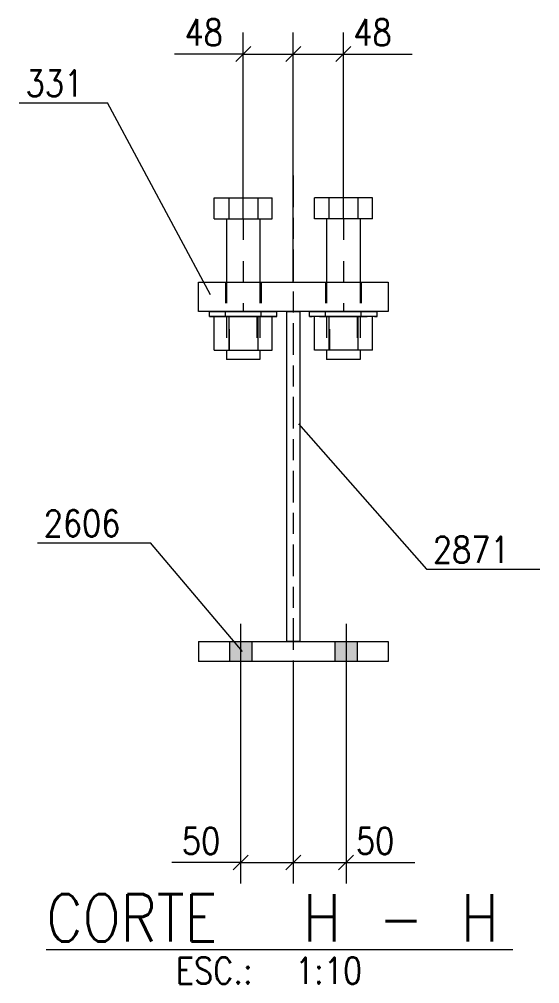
# Model space of a CAD drawing. Header units: millimetres. Extents: x 2 to 845, y 5 to 599.
# Drawn here: x 438.6 to 488, y 162.7 to 254.2 of the extents above; entities that cross this region are included whole.
import ezdxf

# ---------------------------------------------------------------- set-up
doc = ezdxf.new("R2010")
doc.units = ezdxf.units.MM
for name, pattern in [('XKITLINE00', [0]), ('XKITLINE02', [4, 2, -2]), ('XKITLINE06', [7, 3, -1, 2, -1])]:
    doc.linetypes.add(name, pattern=pattern)
for name, color, linetype, lineweight in [('Cota', 4, 'Continuous', 0), ('Marca da peça', 2, 'Continuous', 0), ('Objeto gráfico', 3, 'Continuous', 0), ('Outro tipo de objeto', 7, 'Continuous', 0), ('Parafuso', 3, 'Continuous', 0), ('Peça', 2, 'Continuous', 0)]:
    doc.layers.add(name, color=color, linetype=linetype, lineweight=lineweight)
doc.styles.add('ROMANS', font='ROMANS__.TTF')
doc.styles.add('SIMPLEX', font='SIMPLEX_.TTF')

# ---------------------------------------------------------------- blocks, each defined once
blk = doc.blocks.new('*A517')
at = {"layer": 'Parafuso', "color": 7, "linetype": 'XKITLINE02', "lineweight": 0}
for p, q in [((459.883, 235.267), (459.883, 226.467)), ((469.383, 235.267), (469.383, 226.467)), ((458.183, 229.266), (458.183, 226.467)), ((461.583, 229.266), (461.583, 226.466)), ((467.683, 229.266), (467.683, 226.467)), ((471.083, 229.266), (471.083, 226.466))]:
    blk.add_line(p, q, dxfattribs=at)
blk = doc.blocks.new('*A518')
at = {"layer": 'Parafuso'}
for points in [[(460.683, 195.167), (460.683, 193.267), (458.583, 193.267), (458.583, 195.167)], [(470.683, 195.167), (470.683, 193.267), (468.583, 193.267), (468.583, 195.167)]]:
    blk.add_hatch(color=7, dxfattribs=at).paths.add_polyline_path(points, flags=17)
at = {"layer": 'Parafuso', "color": 7, "linetype": 'XKITLINE00', "lineweight": 0}
for p, q in [((459.633, 196.847), (459.633, 190.497)), ((469.633, 196.847), (469.633, 190.497)), ((458.583, 195.167), (458.583, 193.267)), ((460.683, 195.167), (460.683, 193.267)), ((468.583, 195.167), (468.583, 193.267)), ((470.683, 195.167), (470.683, 193.267))]:
    blk.add_line(p, q, dxfattribs=at)
blk = doc.blocks.new('*A519')
at = {"layer": 'Peça', "color": 4, "linetype": 'XKITLINE00', "lineweight": 0}
for p, q in [((455.633, 226.467), (455.633, 229.267)), ((455.633, 229.267), (473.633, 229.267)), ((473.633, 229.267), (473.633, 226.467)), ((473.633, 226.467), (455.633, 226.467))]:
    blk.add_line(p, q, dxfattribs=at)
blk = doc.blocks.new('*A520')
at = {"layer": 'Peça', "color": 4, "linetype": 'XKITLINE00', "lineweight": 0}
for p, q in [((464.008, 195.167), (464.008, 226.467)), ((464.008, 226.467), (465.258, 226.467)), ((465.258, 226.467), (465.258, 226.467)), ((465.258, 226.467), (465.258, 195.167)), ((465.258, 195.167), (464.008, 195.167))]:
    blk.add_line(p, q, dxfattribs=at)
blk = doc.blocks.new('*A521')
at = {"layer": 'Peça', "color": 4, "linetype": 'XKITLINE00', "lineweight": 0}
for p, q in [((455.633, 195.167), (455.633, 193.267)), ((455.633, 195.167), (473.633, 195.167)), ((473.633, 195.167), (473.633, 195.167)), ((473.633, 195.167), (473.633, 193.267)), ((473.633, 193.267), (455.633, 193.267))]:
    blk.add_line(p, q, dxfattribs=at)
blk = doc.blocks.new('*A522')
at = {"layer": 'Peça', "color": 4, "linetype": 'XKITLINE00', "lineweight": 0}
for p, q in [((466.183, 225.99), (466.183, 226.465)), ((466.183, 226.465), (466.426, 226.465)), ((472.339, 226.465), (472.583, 226.465)), ((472.583, 225.99), (472.583, 226.465)), ((466.426, 225.99), (466.183, 225.99)), ((467.12, 225.991), (466.426, 225.99)), ((466.633, 225.989), (466.426, 225.989)), ((468.158, 225.992), (467.12, 225.991)), ((469.383, 225.992), (468.158, 225.992)), ((470.607, 225.992), (469.383, 225.992)), ((471.645, 225.991), (470.607, 225.992)), ((472.339, 225.99), (471.645, 225.991)), ((472.339, 225.989), (472.132, 225.989)), ((472.583, 225.99), (472.339, 225.99))]:
    blk.add_line(p, q, dxfattribs=at)
at = {"layer": 'Peça', "color": 7, "linetype": 'XKITLINE02', "lineweight": 0}
for p, q in [((466.426, 226.464), (466.183, 226.465)), ((466.426, 226.465), (467.12, 226.466)), ((467.12, 226.463), (466.426, 226.464)), ((467.12, 226.466), (468.158, 226.467)), ((468.158, 226.463), (467.12, 226.463)), ((467.683, 225.99), (467.683, 226.465)), ((467.812, 226.465), (467.683, 226.465)), ((467.683, 226.465), (467.812, 226.464)), ((468.181, 226.465), (467.812, 226.465)), ((467.812, 226.464), (468.181, 226.464)), ((468.158, 226.467), (469.383, 226.467)), ((469.383, 226.463), (468.158, 226.463)), ((468.732, 226.466), (468.181, 226.465)), ((468.181, 226.464), (468.732, 226.464)), ((469.383, 226.466), (468.732, 226.466)), ((468.732, 226.464), (469.383, 226.464)), ((469.383, 226.467), (470.607, 226.467)), ((470.033, 226.466), (469.383, 226.466)), ((469.383, 226.464), (470.033, 226.464)), ((470.585, 226.463), (469.383, 226.463)), ((470.585, 226.465), (470.033, 226.466)), ((470.033, 226.464), (470.585, 226.464)), ((470.585, 226.465), (470.607, 226.465)), ((470.585, 226.464), (470.953, 226.464)), ((471.645, 226.463), (470.585, 226.463)), ((470.607, 226.467), (471.645, 226.466)), ((470.607, 226.465), (470.953, 226.465)), ((470.953, 226.465), (471.083, 226.465)), ((470.953, 226.464), (471.035, 226.465)), ((471.035, 226.465), (471.083, 226.465)), ((471.083, 225.99), (471.083, 226.465)), ((471.645, 226.466), (472.339, 226.465)), ((472.339, 226.464), (471.645, 226.463)), ((472.583, 226.465), (472.339, 226.464)), ((466.183, 225.99), (466.426, 225.989)), ((467.12, 225.988), (466.633, 225.989)), ((467.12, 225.988), (468.158, 225.988)), ((467.812, 225.989), (467.683, 225.99)), ((467.683, 225.99), (467.812, 225.99)), ((467.812, 225.99), (468.181, 225.99)), ((468.181, 225.989), (467.812, 225.989)), ((468.158, 225.988), (469.383, 225.988)), ((468.181, 225.99), (468.732, 225.991)), ((468.732, 225.989), (468.181, 225.989)), ((468.732, 225.991), (469.383, 225.991)), ((469.383, 225.989), (468.732, 225.989)), ((469.383, 225.991), (470.033, 225.991)), ((470.033, 225.989), (469.383, 225.989)), ((469.383, 225.988), (470.607, 225.988)), ((470.033, 225.991), (470.585, 225.99)), ((470.585, 225.989), (470.033, 225.989)), ((470.585, 225.99), (470.953, 225.99)), ((470.953, 225.989), (470.585, 225.989)), ((470.607, 225.988), (471.645, 225.988)), ((470.953, 225.99), (471.083, 225.99)), ((470.953, 225.989), (471.035, 225.99)), ((471.035, 225.99), (471.083, 225.99)), ((472.132, 225.989), (471.645, 225.988)), ((472.339, 225.989), (472.583, 225.99))]:
    blk.add_line(p, q, dxfattribs=at)
blk = doc.blocks.new('*A523')
at = {"layer": 'Peça', "color": 4, "linetype": 'XKITLINE00', "lineweight": 0}
for p, q in [((466.633, 222.815), (466.633, 225.99)), ((472.132, 225.99), (466.633, 225.99)), ((468.008, 225.99), (468.008, 222.815)), ((470.758, 225.99), (470.758, 222.815)), ((472.132, 222.815), (472.132, 225.99)), ((472.132, 222.815), (466.633, 222.815))]:
    blk.add_line(p, q, dxfattribs=at)
at = {"layer": 'Peça', "color": 7, "linetype": 'XKITLINE02', "lineweight": 0}
for p, q in [((468.008, 225.99), (470.176, 225.99)), ((468.083, 222.815), (468.083, 225.99)), ((470.683, 225.99), (470.683, 222.815))]:
    blk.add_line(p, q, dxfattribs=at)
blk = doc.blocks.new('*A524')
at = {"layer": 'Peça', "color": 4, "linetype": 'XKITLINE00', "lineweight": 0}
for p, q in [((472.132, 237.267), (466.633, 237.267)), ((466.633, 235.267), (466.633, 237.267)), ((468.008, 237.267), (468.008, 235.267)), ((470.758, 237.267), (470.758, 235.267)), ((472.132, 235.267), (472.132, 237.267)), ((472.132, 235.267), (466.633, 235.267)), ((467.795, 235.267), (467.795, 229.267)), ((470.97, 235.267), (470.97, 229.267)), ((467.795, 225.991), (467.795, 225.99)), ((470.97, 225.991), (470.97, 225.99)), ((467.795, 222.815), (467.795, 221.937)), ((470.97, 222.815), (470.97, 221.937)), ((470.758, 221.937), (467.795, 221.937)), ((470.97, 221.937), (470.758, 221.937))]:
    blk.add_line(p, q, dxfattribs=at)
at = {"layer": 'Peça', "color": 7, "linetype": 'XKITLINE02', "lineweight": 0}
for p, q in [((467.795, 229.267), (467.795, 225.991)), ((470.97, 229.267), (470.97, 225.991)), ((467.795, 225.99), (467.795, 222.815)), ((470.97, 225.99), (470.97, 222.815))]:
    blk.add_line(p, q, dxfattribs=at)
blk = doc.blocks.new('*A525')
at = {"layer": 'Peça', "color": 4, "linetype": 'XKITLINE00', "lineweight": 0}
for p, q in [((456.683, 225.99), (456.683, 226.465)), ((456.683, 226.465), (456.926, 226.465)), ((462.839, 226.465), (463.083, 226.465)), ((463.083, 225.99), (463.083, 226.465)), ((456.926, 225.99), (456.683, 225.99)), ((457.62, 225.991), (456.926, 225.99)), ((456.926, 225.989), (457.133, 225.989)), ((458.658, 225.992), (457.62, 225.991)), ((459.883, 225.992), (458.658, 225.992)), ((461.107, 225.992), (459.883, 225.992)), ((462.145, 225.991), (461.107, 225.992)), ((462.839, 225.99), (462.145, 225.991)), ((462.632, 225.989), (462.839, 225.989)), ((463.083, 225.99), (462.839, 225.99))]:
    blk.add_line(p, q, dxfattribs=at)
at = {"layer": 'Peça', "color": 7, "linetype": 'XKITLINE02', "lineweight": 0}
for p, q in [((456.926, 226.464), (456.683, 226.465)), ((456.926, 226.465), (457.62, 226.466)), ((457.62, 226.463), (456.926, 226.464)), ((457.62, 226.466), (458.658, 226.467)), ((458.658, 226.463), (457.62, 226.463)), ((458.183, 225.99), (458.183, 226.465)), ((458.312, 226.465), (458.183, 226.465)), ((458.183, 226.465), (458.312, 226.464)), ((458.681, 226.465), (458.312, 226.465)), ((458.312, 226.464), (458.681, 226.464)), ((458.658, 226.467), (459.883, 226.467)), ((459.883, 226.463), (458.658, 226.463)), ((459.232, 226.466), (458.681, 226.465)), ((458.681, 226.464), (459.232, 226.464)), ((459.883, 226.466), (459.232, 226.466)), ((459.232, 226.464), (459.883, 226.464)), ((459.883, 226.467), (461.107, 226.467)), ((460.533, 226.466), (459.883, 226.466)), ((459.883, 226.464), (460.533, 226.464)), ((461.085, 226.463), (459.883, 226.463)), ((461.085, 226.465), (460.533, 226.466)), ((460.533, 226.464), (461.085, 226.464)), ((461.085, 226.465), (461.107, 226.465)), ((461.085, 226.464), (461.453, 226.464)), ((462.145, 226.463), (461.085, 226.463)), ((461.107, 226.467), (462.145, 226.466)), ((461.107, 226.465), (461.453, 226.465)), ((461.453, 226.465), (461.583, 226.465)), ((461.453, 226.464), (461.535, 226.465)), ((461.535, 226.465), (461.583, 226.465)), ((461.583, 225.99), (461.583, 226.465)), ((462.145, 226.466), (462.839, 226.465)), ((462.839, 226.464), (462.145, 226.463)), ((463.083, 226.465), (462.839, 226.464)), ((456.683, 225.99), (456.926, 225.989)), ((457.133, 225.989), (457.62, 225.988)), ((457.62, 225.988), (458.658, 225.988)), ((458.312, 225.989), (458.183, 225.99)), ((458.183, 225.99), (458.312, 225.99)), ((458.312, 225.99), (458.681, 225.99)), ((458.681, 225.989), (458.312, 225.989)), ((458.658, 225.988), (459.883, 225.988)), ((458.681, 225.99), (459.232, 225.991)), ((459.232, 225.989), (458.681, 225.989)), ((459.232, 225.991), (459.883, 225.991)), ((459.883, 225.989), (459.232, 225.989)), ((459.883, 225.991), (460.533, 225.991)), ((460.533, 225.989), (459.883, 225.989)), ((459.883, 225.988), (461.107, 225.988)), ((460.533, 225.991), (461.085, 225.99)), ((461.085, 225.989), (460.533, 225.989)), ((461.085, 225.99), (461.453, 225.99)), ((461.453, 225.989), (461.085, 225.989)), ((461.107, 225.988), (462.145, 225.988)), ((461.453, 225.99), (461.583, 225.99)), ((461.453, 225.989), (461.535, 225.99)), ((461.535, 225.99), (461.583, 225.99)), ((462.145, 225.988), (462.632, 225.989)), ((462.839, 225.989), (463.083, 225.99))]:
    blk.add_line(p, q, dxfattribs=at)
blk = doc.blocks.new('*A526')
at = {"layer": 'Peça', "color": 4, "linetype": 'XKITLINE00', "lineweight": 0}
for p, q in [((457.133, 222.815), (457.133, 225.99)), ((462.632, 225.99), (457.133, 225.99)), ((458.508, 225.99), (458.508, 222.815)), ((461.258, 225.99), (461.258, 222.815)), ((462.632, 222.815), (462.632, 225.99)), ((457.133, 222.815), (462.632, 222.815))]:
    blk.add_line(p, q, dxfattribs=at)
at = {"layer": 'Peça', "color": 7, "linetype": 'XKITLINE02', "lineweight": 0}
for p, q in [((458.583, 222.815), (458.583, 225.99)), ((461.183, 225.99), (461.183, 222.815))]:
    blk.add_line(p, q, dxfattribs=at)
blk = doc.blocks.new('*A527')
at = {"layer": 'Peça', "color": 4, "linetype": 'XKITLINE00', "lineweight": 0}
for p, q in [((457.133, 237.267), (462.632, 237.267)), ((457.133, 235.267), (457.133, 237.267)), ((458.508, 237.267), (458.508, 235.267)), ((461.258, 237.267), (461.258, 235.267)), ((462.632, 235.267), (462.632, 237.267)), ((457.133, 235.267), (462.632, 235.267)), ((458.295, 235.267), (458.295, 229.267)), ((461.47, 235.267), (461.47, 229.267)), ((458.295, 225.991), (458.295, 225.99)), ((461.47, 225.991), (461.47, 225.99)), ((458.295, 222.815), (458.295, 221.937)), ((461.47, 222.815), (461.47, 221.937)), ((461.47, 221.937), (458.295, 221.937))]:
    blk.add_line(p, q, dxfattribs=at)
at = {"layer": 'Peça', "color": 7, "linetype": 'XKITLINE02', "lineweight": 0}
for p, q in [((458.295, 229.267), (458.295, 225.991)), ((461.47, 229.267), (461.47, 225.991)), ((458.295, 225.99), (458.295, 222.815)), ((461.47, 225.99), (461.47, 222.815))]:
    blk.add_line(p, q, dxfattribs=at)
blk = doc.blocks.new('*A528')
at = {"layer": 'Outro tipo de objeto', "color": 1, "linetype": 'XKITLINE00', "lineweight": 0}
blk.add_line((441.192, 165.944), (485.451, 165.944), dxfattribs=at)
at = {"layer": 'Outro tipo de objeto', "color": 1, "style": 'ROMANS', "width": 0.85}
for s, p in [('CORTE', (441.192, 166.694)), ('H', (465.551, 166.694)), ('H', (480.527, 166.694)), ('-', (472.725, 166.694))]:
    blk.add_text(s, height=4.5, dxfattribs=at).set_placement(p)
at = {"layer": 'Outro tipo de objeto', "color": 3, "style": 'ROMANS', "width": 0.85}
for s, p in [('ESC.:', (453.475, 162.694)), ('1:10', (464.792, 162.694))]:
    blk.add_text(s, height=2.5, dxfattribs=at).set_placement(p)
blk = doc.blocks.new('*A1236')
at = {"layer": 'Objeto gráfico', "color": 7, "linetype": 'XKITLINE06', "lineweight": 0}
blk.add_line((464.633, 239.367), (464.633, 193.267), dxfattribs=at)
blk = doc.blocks.new('*A1438')
at = {"layer": 'Cota', "color": 7, "linetype": 'XKITLINE00', "lineweight": 0}
for p, q in [((464.633, 193.267), (464.633, 172.194)), ((469.633, 190.497), (469.633, 172.194)), ((465.34, 174.901), (463.926, 173.487)), ((470.34, 174.901), (468.926, 173.487)), ((464.633, 174.194), (469.633, 174.194)), ((469.633, 174.194), (476.149, 174.194)), ((469.633, 174.194), (476.149, 174.194))]:
    blk.add_line(p, q, dxfattribs=at)
at = {"layer": 'Cota', "color": 3}
for p in [(464.633, 174.194), (469.633, 174.194)]:
    blk.add_point(p, dxfattribs=at)
at = {"layer": 'Cota', "color": 3, "style": 'SIMPLEX', "width": 0.85}
blk.add_text('50', height=2.5, dxfattribs=at).set_placement((470.57, 174.994))
blk = doc.blocks.new('*A1439')
at = {"layer": 'Cota', "color": 7, "linetype": 'XKITLINE00', "lineweight": 0}
for p, q in [((464.633, 193.267), (464.633, 172.194)), ((459.633, 190.497), (459.633, 172.194)), ((460.34, 174.901), (458.926, 173.487)), ((465.34, 174.901), (463.926, 173.487)), ((459.633, 174.194), (453.117, 174.194)), ((459.633, 174.194), (453.117, 174.194)), ((459.633, 174.194), (464.633, 174.194))]:
    blk.add_line(p, q, dxfattribs=at)
at = {"layer": 'Cota', "color": 3}
for p in [(459.633, 174.194), (464.633, 174.194)]:
    blk.add_point(p, dxfattribs=at)
at = {"layer": 'Cota', "color": 3, "style": 'SIMPLEX', "width": 0.85}
blk.add_text('50', height=2.5, dxfattribs=at).set_placement((454.054, 174.994))
blk = doc.blocks.new('*A1440')
at = {"layer": 'Cota', "color": 7, "linetype": 'XKITLINE00', "lineweight": 0}
for p, q in [((464.633, 229.267), (464.633, 252.954)), ((469.383, 235.267), (469.383, 252.954)), ((465.34, 251.611), (463.926, 250.197)), ((464.633, 250.904), (469.383, 250.904)), ((470.09, 251.611), (468.676, 250.197)), ((469.383, 250.904), (475.899, 250.904)), ((469.383, 250.904), (475.899, 250.904))]:
    blk.add_line(p, q, dxfattribs=at)
at = {"layer": 'Cota', "color": 3}
for p in [(464.633, 250.904), (469.383, 250.904)]:
    blk.add_point(p, dxfattribs=at)
at = {"layer": 'Cota', "color": 3, "style": 'SIMPLEX', "width": 0.85}
blk.add_text('48', height=2.5, dxfattribs=at).set_placement((470.32, 251.704))
blk = doc.blocks.new('*A1441')
at = {"layer": 'Cota', "color": 7, "linetype": 'XKITLINE00', "lineweight": 0}
for p, q in [((459.883, 235.267), (459.883, 252.954)), ((464.633, 229.267), (464.633, 252.954)), ((459.883, 250.904), (453.367, 250.904)), ((459.883, 250.904), (453.367, 250.904)), ((460.59, 251.611), (459.176, 250.197)), ((459.883, 250.904), (464.633, 250.904)), ((465.34, 251.611), (463.926, 250.197))]:
    blk.add_line(p, q, dxfattribs=at)
at = {"layer": 'Cota', "color": 3}
for p in [(459.883, 250.904), (464.633, 250.904)]:
    blk.add_point(p, dxfattribs=at)
at = {"layer": 'Cota', "color": 3, "style": 'SIMPLEX', "width": 0.85}
blk.add_text('48', height=2.5, dxfattribs=at).set_placement((454.304, 251.704))
blk = doc.blocks.new('*A1442')
at = {"layer": 'Marca da peça', "color": 7, "linetype": 'XKITLINE00', "lineweight": 0}
for p in [(438.632, 246.285), (456.765, 228.067)]:
    blk.add_line(p, (446.988, 246.285), dxfattribs=at)
at = {"layer": 'Marca da peça', "color": 4, "style": 'ROMANS', "width": 0.85}
blk.add_text('331', height=2.5, dxfattribs=at).set_placement((439.232, 246.885))
blk = doc.blocks.new('*A1443')
at = {"layer": 'Marca da peça', "color": 7, "linetype": 'XKITLINE00', "lineweight": 0}
for p, q in [((465.12, 215.833), (477.27, 202.035)), ((477.27, 202.035), (488.011, 202.035))]:
    blk.add_line(p, q, dxfattribs=at)
at = {"layer": 'Marca da peça', "color": 4, "style": 'ROMANS', "width": 0.85}
blk.add_text('2871', height=2.5, dxfattribs=at).set_placement((477.87, 202.635))
blk = doc.blocks.new('*A1444')
at = {"layer": 'Marca da peça', "color": 7, "linetype": 'XKITLINE00', "lineweight": 0}
for p in [(440.346, 204.521), (459.817, 194.203)]:
    blk.add_line(p, (451.087, 204.521), dxfattribs=at)
at = {"layer": 'Marca da peça', "color": 4, "style": 'ROMANS', "width": 0.85}
blk.add_text('2606', height=2.5, dxfattribs=at).set_placement((440.946, 205.121))

msp = doc.modelspace()

# ---------------------------------------------------------------- block references
at = {"lineweight": 0}
for name in ['*A1441', '*A1440', '*A1442', '*A1236', '*A527', '*A524', '*A517', '*A519', '*A525', '*A520', '*A522', '*A526', '*A523', '*A1443', '*A1444', '*A518', '*A521', '*A1439', '*A1438', '*A528']:
    msp.add_blockref(name, (0, 0), dxfattribs=at)

doc.saveas('drawing.dxf')
